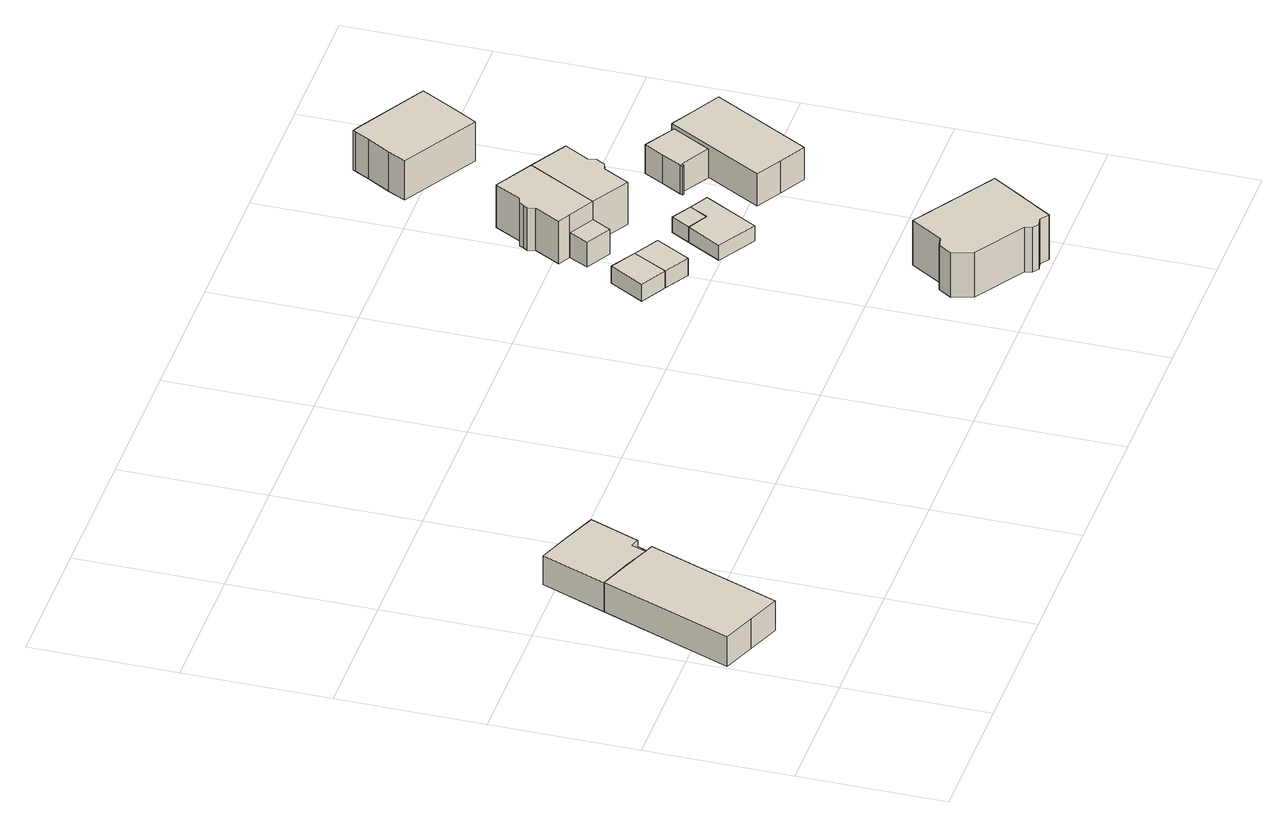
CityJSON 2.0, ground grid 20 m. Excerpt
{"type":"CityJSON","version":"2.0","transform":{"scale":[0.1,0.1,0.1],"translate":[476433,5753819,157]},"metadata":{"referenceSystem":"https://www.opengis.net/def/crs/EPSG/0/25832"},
"CityObjects":{
"building1":{"type":"Building","attributes":{"Gemeindeschluessel":"05766056","function":"31001_3060"},"address":[{"country":"Germany","locality":"Oerlinghausen","thoroughfareNumber":"42","thoroughfareName":"Stukenbrocker Weg"}],"children":["building1-1","building1-2"]},
"building1-1":{"type":"BuildingPart","attributes":{"BezugspunktDach":"2000","measuredHeight":5.97},"parents":["building1"],"geometry":[{"type":"Solid","lod":"1","boundaries":[[[[0,1,2,3,4,5,6]],[[7,8,9,10,11,12,13]],[[7,13,6,5]],[[8,7,5,4]],[[9,8,4,3]],[[10,9,3,2]],[[11,10,2,1]],[[12,11,1,0]],[[13,12,0,6]]]]}]},
"building1-2":{"type":"BuildingPart","attributes":{"BezugspunktDach":"2000","measuredHeight":5.97},"parents":["building1"],"geometry":[{"type":"Solid","lod":"1","boundaries":[[[[14,15,16,17,18,19,20,21]],[[22,23,12,24,10,25,26,27]],[[22,27,21,20]],[[23,22,20,19]],[[12,23,19,18]],[[24,12,18,17]],[[10,24,17,16]],[[25,10,16,15]],[[26,25,15,14]],[[27,26,14,21]]]]}]},
"building2":{"type":"Building","attributes":{"Gemeindeschluessel":"05766056","BezugspunktDach":"2000","function":"51009_1610","measuredHeight":3.47},"address":[{"country":"Germany"}],"geometry":[{"type":"Solid","lod":"1","boundaries":[[[[28,29,30,31]],[[32,33,34,35]],[[32,35,31,30]],[[33,32,30,29]],[[34,33,29,28]],[[35,34,28,31]]]]}]},
"building3":{"type":"Building","attributes":{"Gemeindeschluessel":"05766056","BezugspunktDach":"2000","function":"31001_2000","measuredHeight":2.52},"address":[{"country":"Germany","locality":"Oerlinghausen","thoroughfareNumber":"48a","thoroughfareName":"Agnes-Miegel-Weg"}],"geometry":[{"type":"Solid","lod":"1","boundaries":[[[[36,37,38,39]],[[40,41,42,43]],[[40,43,39,38]],[[41,40,38,37]],[[42,41,37,36]],[[43,42,36,39]]]]}]},
"building4":{"type":"Building","attributes":{"Gemeindeschluessel":"05766056","BezugspunktDach":"2000","function":"31001_2000","measuredHeight":2.54},"address":[{"country":"Germany","locality":"Oerlinghausen","thoroughfareNumber":"48","thoroughfareName":"Agnes-Miegel-Weg"}],"geometry":[{"type":"Solid","lod":"1","boundaries":[[[[39,38,44,45]],[[46,40,43,47]],[[46,47,45,44]],[[40,46,44,38]],[[43,40,38,39]],[[47,43,39,45]]]]}]},
"building5":{"type":"Building","attributes":{"Gemeindeschluessel":"05766056","BezugspunktDach":"2100","function":"31001_1010","measuredHeight":6.8},"address":[{"country":"Germany","locality":"Oerlinghausen","thoroughfareNumber":"33","thoroughfareName":"Stukenbrocker Weg"}],"geometry":[{"type":"Solid","lod":"1","boundaries":[[[[48,49,50,51,52,53,54,55,56,57,58,59]],[[60,61,62,63,64,65,66,67,68,69,70,71]],[[60,71,59,58]],[[61,60,58,57]],[[62,61,57,56]],[[63,62,56,55]],[[64,63,55,54]],[[65,64,54,53]],[[66,65,53,52]],[[67,66,52,51]],[[68,67,51,50]],[[69,68,50,49]],[[70,69,49,48]],[[71,70,48,59]]]]}]},
"building6":{"type":"Building","attributes":{"Gemeindeschluessel":"05766056","function":"31001_1010"},"address":[{"country":"Germany","locality":"Oerlinghausen","thoroughfareNumber":"48a","thoroughfareName":"Agnes-Miegel-Weg"}],"children":["building6-1","building6-2"]},
"building6-1":{"type":"BuildingPart","attributes":{"BezugspunktDach":"2000","measuredHeight":9.19},"parents":["building6"],"geometry":[{"type":"Solid","lod":"1","boundaries":[[[[72,73,74,75,76,77,78,79,80,81,82]],[[83,84,85,86,87,88,89,90,91,92,93]],[[83,93,82,81]],[[84,83,81,80]],[[85,84,80,79]],[[86,85,79,78]],[[87,86,78,77]],[[88,87,77,76]],[[89,88,76,75]],[[90,89,75,74]],[[91,90,74,73]],[[92,91,73,72]],[[93,92,72,82]]]]}]},
"building6-2":{"type":"BuildingPart","attributes":{"BezugspunktDach":"2100","measuredHeight":3.74},"parents":["building6"],"geometry":[{"type":"Solid","lod":"1","boundaries":[[[[94,95,96,97]],[[98,99,83,93]],[[98,93,97,96]],[[99,98,96,95]],[[83,99,95,94]],[[93,83,94,97]]]]}]},
"building7":{"type":"Building","attributes":{"Gemeindeschluessel":"05766056","BezugspunktDach":"2000","function":"51009_1610","measuredHeight":2.3},"address":[{"country":"Germany"}],"geometry":[{"type":"Solid","lod":"1","boundaries":[[[[100,101,102,103,104,105,106]],[[107,108,109,110,111,112,113]],[[107,113,106,105]],[[108,107,105,104]],[[109,108,104,103]],[[110,109,103,102]],[[111,110,102,101]],[[112,111,101,100]],[[113,112,100,106]]]]}]},
"building8":{"type":"Building","attributes":{"Gemeindeschluessel":"05766056","BezugspunktDach":"2000","function":"31001_2000","measuredHeight":2.28},"address":[{"country":"Germany","locality":"Oerlinghausen","thoroughfareNumber":"52","thoroughfareName":"Agnes-Miegel-Weg"}],"geometry":[{"type":"Solid","lod":"1","boundaries":[[[[114,103,102,101,100]],[[111,110,109,115,112]],[[111,112,100,101]],[[110,111,101,102]],[[109,110,102,103]],[[115,109,103,114]],[[112,115,114,100]]]]}]},
"building9":{"type":"Building","attributes":{"Gemeindeschluessel":"05766056","BezugspunktDach":"2000","function":"31001_1010","measuredHeight":9.13},"address":[{"country":"Germany","locality":"Oerlinghausen","thoroughfareNumber":"48","thoroughfareName":"Agnes-Miegel-Weg"}],"geometry":[{"type":"Solid","lod":"1","boundaries":[[[[116,117,118,119,120,73,72,82,121,122]],[[123,124,125,126,127,128,129,130,131,132]],[[123,132,122,121]],[[124,123,121,82]],[[125,124,82,72]],[[126,125,72,73]],[[127,126,73,120]],[[128,127,120,119]],[[129,128,119,118]],[[130,129,118,117]],[[131,130,117,116]],[[132,131,116,122]]]]}]},
"building10":{"type":"Building","attributes":{"Gemeindeschluessel":"05766056","function":"31001_1010"},"address":[{"country":"Germany","locality":"Oerlinghausen","thoroughfareNumber":"52","thoroughfareName":"Agnes-Miegel-Weg"}],"children":["building10-1","building10-2"]},
"building10-1":{"type":"BuildingPart","attributes":{"BezugspunktDach":"2000","measuredHeight":6.57},"parents":["building10"],"geometry":[{"type":"Solid","lod":"1","boundaries":[[[[133,134,135,136,137,138]],[[139,140,141,142,143,144]],[[139,144,138,137]],[[140,139,137,136]],[[141,140,136,135]],[[142,141,135,134]],[[143,142,134,133]],[[144,143,133,138]]]]}]},
"building10-2":{"type":"BuildingPart","attributes":{"BezugspunktDach":"2000","measuredHeight":5.97},"parents":["building10"],"geometry":[{"type":"Solid","lod":"1","boundaries":[[[[145,146,147,148,149,150,151,152]],[[153,154,155,156,157,158,159,160]],[[153,160,152,151]],[[154,153,151,150]],[[155,154,150,149]],[[156,155,149,148]],[[157,156,148,147]],[[158,157,147,146]],[[159,158,146,145]],[[160,159,145,152]]]]}]},
"building11":{"type":"Building","attributes":{"Gemeindeschluessel":"05766056","BezugspunktDach":"2000","function":"31001_1010","measuredHeight":8.37},"address":[{"country":"Germany","locality":"Oerlinghausen","thoroughfareNumber":"46","thoroughfareName":"Agnes-Miegel-Weg"}],"geometry":[{"type":"Solid","lod":"1","boundaries":[[[[161,162,163,164,165,166,167,168,169,170]],[[171,172,173,174,175,176,177,178,179,180]],[[171,180,170,169]],[[172,171,169,168]],[[173,172,168,167]],[[174,173,167,166]],[[175,174,166,165]],[[176,175,165,164]],[[177,176,164,163]],[[178,177,163,162]],[[179,178,162,161]],[[180,179,161,170]]]]}]}
},
"vertices":[
[156,297,46],[122,311,46],[76,328,46],[5,148,46],[51,130,46],[97,112,46],[167,293,46],[97,112,1],[51,130,1],[5,148,1],[76,328,1],[122,311,1],[156,297,1],[167,293,1],
[151,403,45],[111,418,45],[76,328,45],[116,313,45],[156,297,45],[164,318,45],[176,314,45],[203,382,45],[176,314,1],[164,318,1],[116,313,1],[111,418,1],[151,403,1],[203,382,1],
[164,318,36],[156,297,36],[167,293,36],[176,314,36],[167,293,2],[156,297,2],[164,318,2],[176,314,2],
[743,513,40],[716,466,40],[752,446,40],[778,493,40],[752,446,14],[716,466,14],[743,513,14],[778,493,14],
[786,426,40],[813,473,40],[786,426,14],[813,473,14],
[1002,90,82],[886,163,82],[858,119,82],[844,116,82],[832,98,82],[841,69,82],[910,25,82],[913,15,82],[922,9,82],[932,11,82],[945,3,82],[998,84,82],[945,3,14],[932,11,14],[922,9,14],[913,15,14],[910,25,14],[841,69,14],[832,98,14],[844,116,14],[858,119,14],[886,163,14],[1002,90,14],[998,84,14],
[842,606,81],[869,654,81],[816,684,81],[796,648,81],[786,645,81],[783,639,81],[779,633,81],[782,623,81],[762,587,81],[779,578,81],[815,558,81],[779,578,16],[762,587,16],[782,623,16],[779,633,16],[783,639,16],[786,645,16],[796,648,16],[816,684,16],[869,654,16],[842,606,16],[815,558,16],
[779,578,54],[765,551,54],[800,532,54],[815,558,54],[800,532,16],[765,551,16],
[898,455,37],[883,430,37],[874,435,37],[855,445,37],[828,398,37],[881,367,37],[923,441,37],[881,367,14],[828,398,14],[855,445,14],[874,435,14],[883,430,14],[898,455,14],[923,441,14],
[870,471,37],[870,471,14],
[897,567,81],[900,573,81],[904,579,81],[901,589,81],[921,624,81],[867,528,81],[887,564,81],[867,528,17],[815,558,17],[842,606,17],[869,654,17],[921,624,17],[901,589,17],[904,579,17],[900,573,17],[897,567,17],[887,564,17],
[1062,497,65],[1026,517,65],[951,384,65],[987,364,65],[1023,344,65],[1098,477,65],[1023,344,16],[987,364,16],[951,384,16],[1026,517,16],[1062,497,16],[1098,477,16],
[980,538,60],[965,511,60],[950,484,60],[948,480,60],[950,479,60],[953,483,60],[993,460,60],[1023,513,60],[993,460,16],[953,483,16],[950,479,16],[948,480,16],[950,484,16],[965,511,16],[980,538,16],[1023,513,16],
[978,806,77],[991,830,77],[892,886,77],[884,890,77],[882,886,77],[871,866,77],[852,834,77],[839,810,77],[945,749,77],[959,773,77],[945,749,17],[839,810,17],[852,834,17],[871,866,17],[882,886,17],[884,890,17],[892,886,17],[991,830,17],[978,806,17],[959,773,17]
]}
